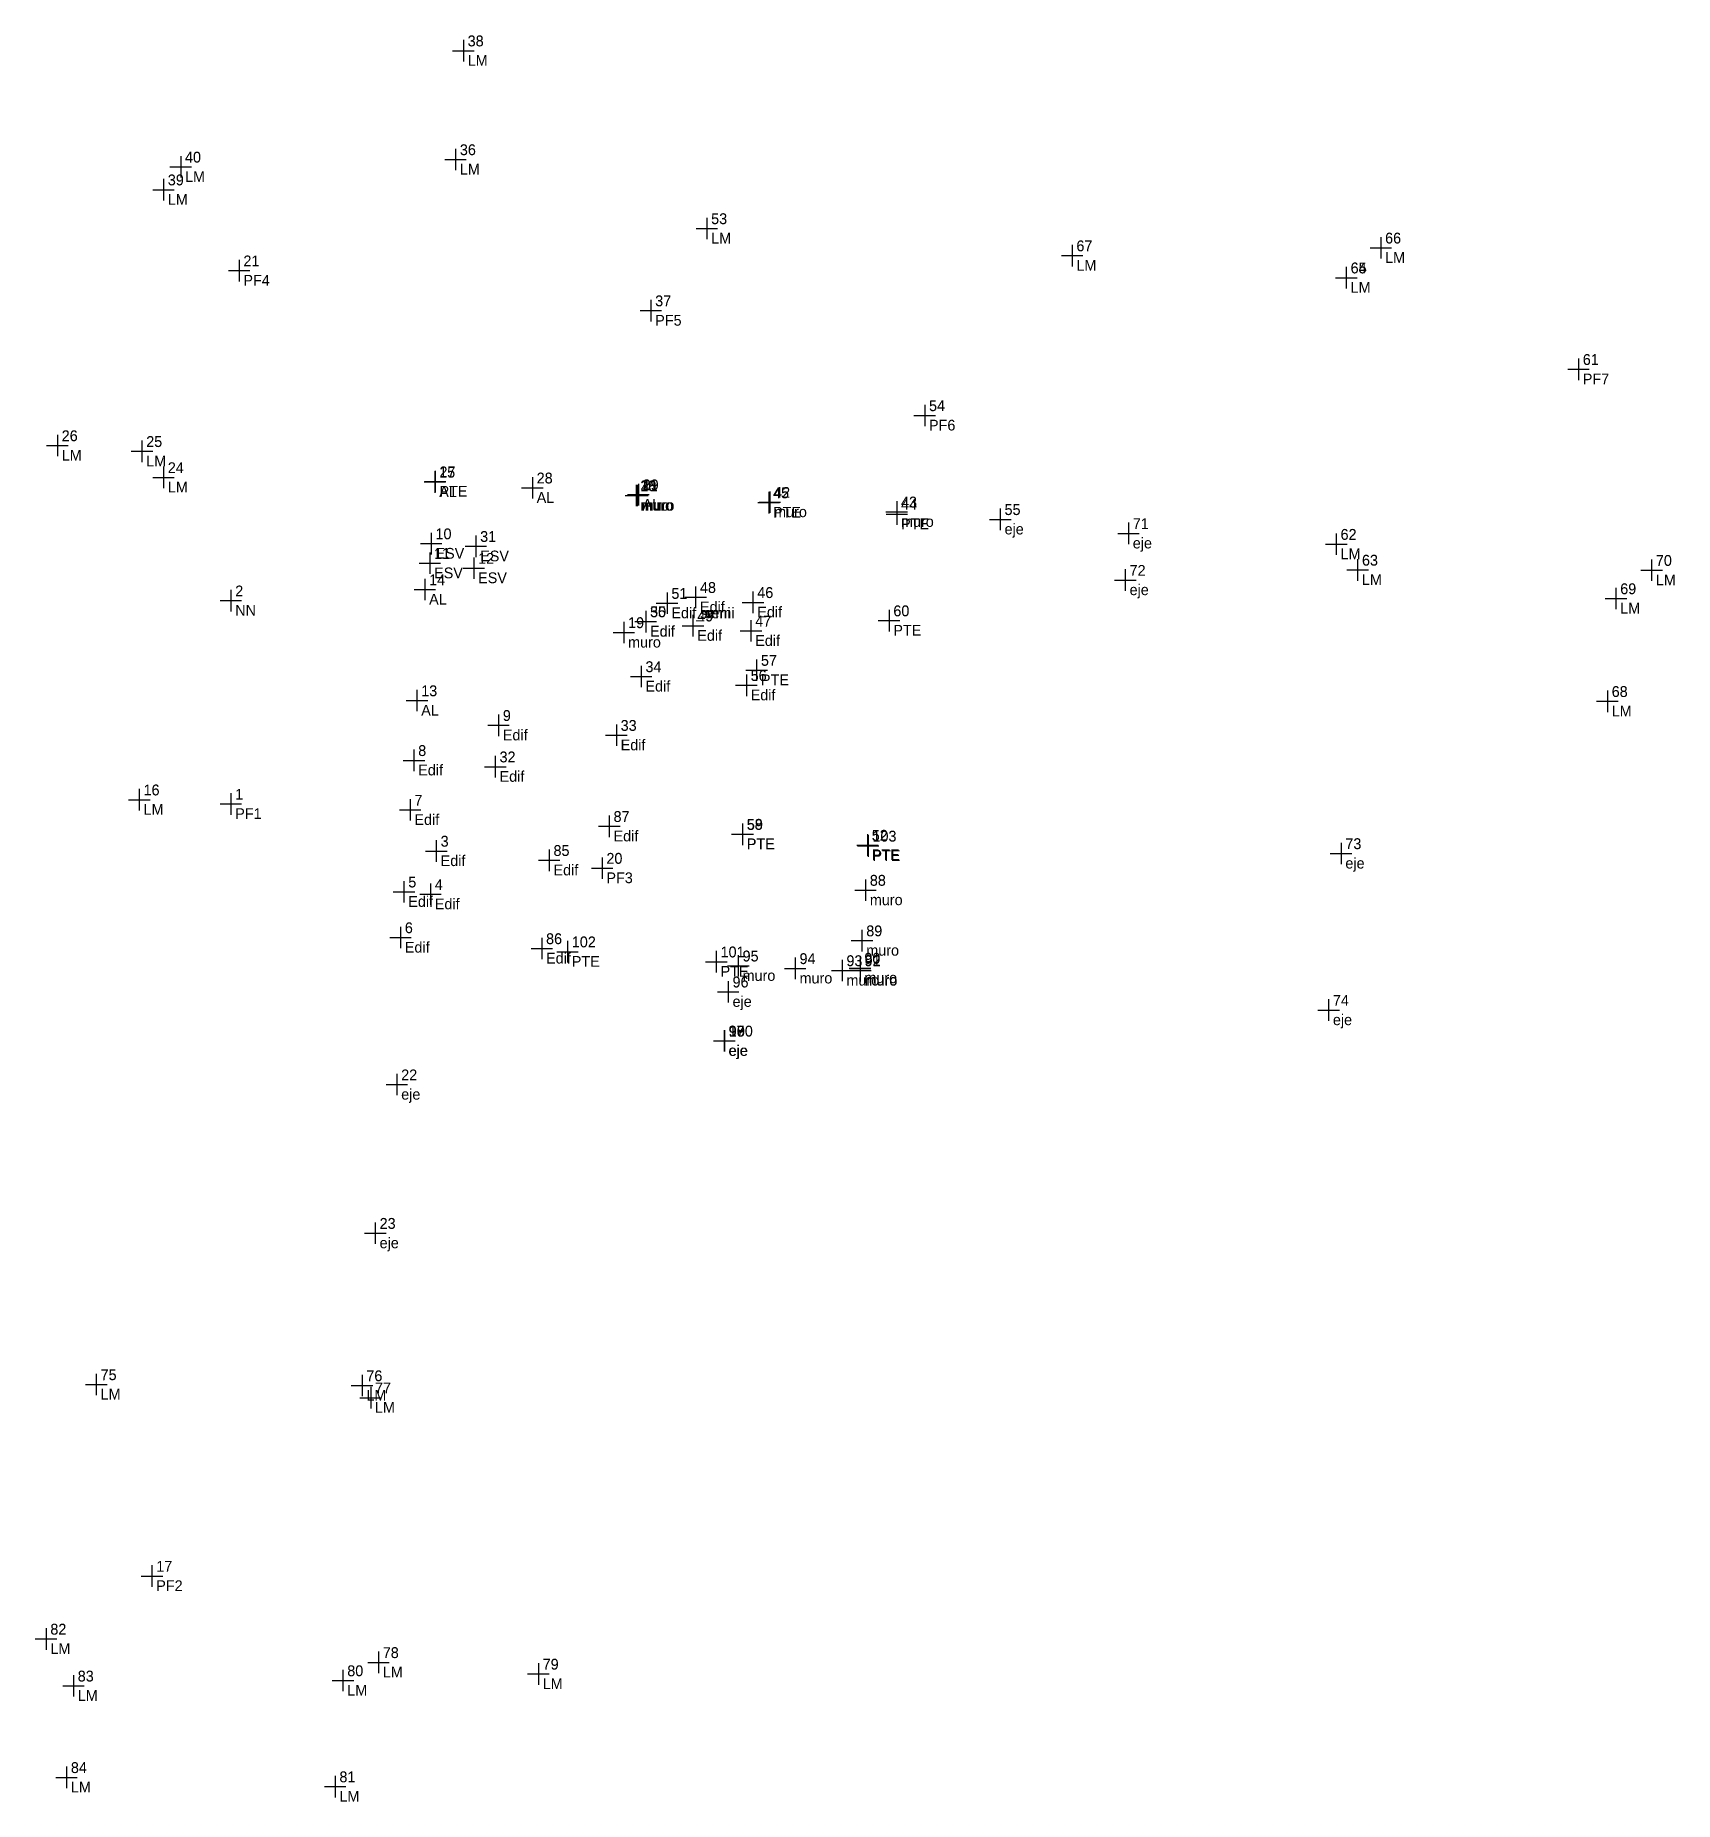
# Model space of a CAD drawing. Header units: metres. Extents: x 982 to 1134, y 917 to 1081.
import ezdxf

# ---------------------------------------------------------------- set-up
doc = ezdxf.new("R2010")
doc.units = ezdxf.units.M
doc.layers.get('0').update_dxf_attribs({"linetype": 'CONTINUOUS'})
for name, color, linetype in [('AL', 7, 'CONTINUOUS'), ('Edif', 7, 'CONTINUOUS'), ('eje', 7, 'CONTINUOUS'), ('ESV', 7, 'CONTINUOUS'), ('LM', 7, 'CONTINUOUS'), ('mtro', 7, 'CONTINUOUS'), ('muro', 7, 'CONTINUOUS'), ('NN', 7, 'CONTINUOUS'), ('PF1', 7, 'CONTINUOUS'), ('PF2', 7, 'CONTINUOUS'), ('PF3', 7, 'CONTINUOUS'), ('PF4', 7, 'CONTINUOUS'), ('PF5', 7, 'CONTINUOUS'), ('PF6', 7, 'CONTINUOUS'), ('PF7', 7, 'CONTINUOUS'), ('Point_Codes', 7, 'CONTINUOUS'), ('Point_Names', 7, 'CONTINUOUS'), ('PTE', 7, 'CONTINUOUS')]:
    doc.layers.add(name, color=color, linetype=linetype)
doc.styles.add('MONOTEXT', font='txt')

# ---------------------------------------------------------------- blocks, each defined once
blk = doc.blocks.new('CROSS', base_point=(100, 100))
at = {"color": 0}
for p, q in [((100, 200), (100, 0)), ((0, 100), (200, 100))]:
    blk.add_line(p, q, dxfattribs=at)
at = {"flags": 1}
for tag in ['NAME', 'FEATURE_CODE']:
    blk.add_attdef(tag, (0, 0), '', height=1, dxfattribs=at)

msp = doc.modelspace()

# ---------------------------------------------------------------- block references
at = {"layer": 'AL'}
ref = msp.add_blockref('CROSS', (1018.963883, 1039.922957), dxfattribs=dict(at, xscale=0.01, yscale=0.01, zscale=0.01))
ref.add_attrib('NAME', '15', (1019.363883, 1040.322957), dxfattribs={"layer": '0', "height": 1})
ref.add_attrib('FEATURE_CODE', 'AL', (1019.363883, 1038.522957), dxfattribs={"layer": '0', "height": 1})
ref = msp.add_blockref('CROSS', (1028.029147, 1039.381804), dxfattribs=dict(at, xscale=0.01, yscale=0.01, zscale=0.01))
ref.add_attrib('NAME', '28', (1028.429147, 1039.781804), dxfattribs={"layer": '0', "height": 1})
ref.add_attrib('FEATURE_CODE', 'AL', (1028.429147, 1037.981804), dxfattribs={"layer": '0', "height": 1})
ref = msp.add_blockref('CROSS', (1037.879955, 1038.744317), dxfattribs=dict(at, xscale=0.01, yscale=0.01, zscale=0.01))
ref.add_attrib('NAME', '29', (1038.279955, 1039.144317), dxfattribs={"layer": '0', "height": 1})
ref.add_attrib('FEATURE_CODE', 'AL', (1038.279955, 1037.344317), dxfattribs={"layer": '0', "height": 1})
ref = msp.add_blockref('CROSS', (1018.028315, 1029.926139), dxfattribs=dict(at, xscale=0.01, yscale=0.01, zscale=0.01))
ref.add_attrib('NAME', '14', (1018.428315, 1030.326139), dxfattribs={"layer": '0', "height": 1})
ref.add_attrib('FEATURE_CODE', 'AL', (1018.428315, 1028.526139), dxfattribs={"layer": '0', "height": 1})
ref = msp.add_blockref('CROSS', (1017.293828, 1019.606554), dxfattribs=dict(at, xscale=0.01, yscale=0.01, zscale=0.01))
ref.add_attrib('NAME', '13', (1017.693828, 1020.006554), dxfattribs={"layer": '0', "height": 1})
ref.add_attrib('FEATURE_CODE', 'AL', (1017.693828, 1018.206554), dxfattribs={"layer": '0', "height": 1})
at = {"layer": 'Edif'}
ref = msp.add_blockref('CROSS', (1040.551584, 1028.658083), dxfattribs=dict(at, xscale=0.01, yscale=0.01, zscale=0.01))
ref.add_attrib('NAME', '51', (1040.951584, 1029.058083), dxfattribs={"layer": '0', "height": 1})
ref.add_attrib('FEATURE_CODE', 'Edif semi', (1040.951584, 1027.258083), dxfattribs={"layer": '0', "height": 1})
ref = msp.add_blockref('CROSS', (1043.20852, 1029.206799), dxfattribs=dict(at, xscale=0.01, yscale=0.01, zscale=0.01))
ref.add_attrib('NAME', '48', (1043.60852, 1029.606799), dxfattribs={"layer": '0', "height": 1})
ref.add_attrib('FEATURE_CODE', 'Edif', (1043.60852, 1027.806799), dxfattribs={"layer": '0', "height": 1})
ref = msp.add_blockref('CROSS', (1048.53697, 1028.736254), dxfattribs=dict(at, xscale=0.01, yscale=0.01, zscale=0.01))
ref.add_attrib('NAME', '46', (1048.93697, 1029.136254), dxfattribs={"layer": '0', "height": 1})
ref.add_attrib('FEATURE_CODE', 'Edif', (1048.93697, 1027.336254), dxfattribs={"layer": '0', "height": 1})
ref = msp.add_blockref('CROSS', (1038.562456, 1026.956167), dxfattribs=dict(at, xscale=0.01, yscale=0.01, zscale=0.01))
ref.add_attrib('NAME', '35', (1038.962456, 1027.356167), dxfattribs={"layer": '0', "height": 1})
ref.add_attrib('FEATURE_CODE', 'Edif', (1038.962456, 1025.556167), dxfattribs={"layer": '0', "height": 1})
ref = msp.add_blockref('CROSS', (1038.57622, 1026.944682), dxfattribs=dict(at, xscale=0.01, yscale=0.01, zscale=0.01))
ref.add_attrib('NAME', '50', (1038.97622, 1027.344682), dxfattribs={"layer": '0', "height": 1})
ref.add_attrib('FEATURE_CODE', 'Edif', (1038.97622, 1025.544682), dxfattribs={"layer": '0', "height": 1})
ref = msp.add_blockref('CROSS', (1042.96051, 1026.562381), dxfattribs=dict(at, xscale=0.01, yscale=0.01, zscale=0.01))
ref.add_attrib('NAME', '49', (1043.36051, 1026.962381), dxfattribs={"layer": '0', "height": 1})
ref.add_attrib('FEATURE_CODE', 'Edif', (1043.36051, 1025.162381), dxfattribs={"layer": '0', "height": 1})
ref = msp.add_blockref('CROSS', (1048.347592, 1026.087008), dxfattribs=dict(at, xscale=0.01, yscale=0.01, zscale=0.01))
ref.add_attrib('NAME', '47', (1048.747592, 1026.487008), dxfattribs={"layer": '0', "height": 1})
ref.add_attrib('FEATURE_CODE', 'Edif', (1048.747592, 1024.687008), dxfattribs={"layer": '0', "height": 1})
ref = msp.add_blockref('CROSS', (1038.142268, 1021.845609), dxfattribs=dict(at, xscale=0.01, yscale=0.01, zscale=0.01))
ref.add_attrib('NAME', '34', (1038.542268, 1022.245609), dxfattribs={"layer": '0', "height": 1})
ref.add_attrib('FEATURE_CODE', 'Edif', (1038.542268, 1020.445609), dxfattribs={"layer": '0', "height": 1})
ref = msp.add_blockref('CROSS', (1047.922357, 1021.027578), dxfattribs=dict(at, xscale=0.01, yscale=0.01, zscale=0.01))
ref.add_attrib('NAME', '56', (1048.322357, 1021.427578), dxfattribs={"layer": '0', "height": 1})
ref.add_attrib('FEATURE_CODE', 'Edif', (1048.322357, 1019.627578), dxfattribs={"layer": '0', "height": 1})
ref = msp.add_blockref('CROSS', (1024.882393, 1017.30797), dxfattribs=dict(at, xscale=0.01, yscale=0.01, zscale=0.01))
ref.add_attrib('NAME', '9', (1025.282393, 1017.70797), dxfattribs={"layer": '0', "height": 1})
ref.add_attrib('FEATURE_CODE', 'Edif', (1025.282393, 1015.90797), dxfattribs={"layer": '0', "height": 1})
ref = msp.add_blockref('CROSS', (1035.835108, 1016.388188), dxfattribs=dict(at, xscale=0.01, yscale=0.01, zscale=0.01))
ref.add_attrib('NAME', '33', (1036.235108, 1016.788188), dxfattribs={"layer": '0', "height": 1})
ref.add_attrib('FEATURE_CODE', 'Edif', (1036.235108, 1014.988188), dxfattribs={"layer": '0', "height": 1})
ref = msp.add_blockref('CROSS', (1017.014052, 1014.051904), dxfattribs=dict(at, xscale=0.01, yscale=0.01, zscale=0.01))
ref.add_attrib('NAME', '8', (1017.414052, 1014.451904), dxfattribs={"layer": '0', "height": 1})
ref.add_attrib('FEATURE_CODE', 'Edif', (1017.414052, 1012.651904), dxfattribs={"layer": '0', "height": 1})
ref = msp.add_blockref('CROSS', (1024.576566, 1013.460036), dxfattribs=dict(at, xscale=0.01, yscale=0.01, zscale=0.01))
ref.add_attrib('NAME', '32', (1024.976566, 1013.860036), dxfattribs={"layer": '0', "height": 1})
ref.add_attrib('FEATURE_CODE', 'Edif', (1024.976566, 1012.060036), dxfattribs={"layer": '0', "height": 1})
ref = msp.add_blockref('CROSS', (1016.663794, 1009.445412), dxfattribs=dict(at, xscale=0.01, yscale=0.01, zscale=0.01))
ref.add_attrib('NAME', '7', (1017.063794, 1009.845412), dxfattribs={"layer": '0', "height": 1})
ref.add_attrib('FEATURE_CODE', 'Edif', (1017.063794, 1008.045412), dxfattribs={"layer": '0', "height": 1})
ref = msp.add_blockref('CROSS', (1035.174805, 1007.919827), dxfattribs=dict(at, xscale=0.01, yscale=0.01, zscale=0.01))
ref.add_attrib('NAME', '87', (1035.574805, 1008.319827), dxfattribs={"layer": '0', "height": 1})
ref.add_attrib('FEATURE_CODE', 'Edif', (1035.574805, 1006.519827), dxfattribs={"layer": '0', "height": 1})
ref = msp.add_blockref('CROSS', (1019.098516, 1005.624377), dxfattribs=dict(at, xscale=0.01, yscale=0.01, zscale=0.01))
ref.add_attrib('NAME', '3', (1019.498516, 1006.024377), dxfattribs={"layer": '0', "height": 1})
ref.add_attrib('FEATURE_CODE', 'Edif', (1019.498516, 1004.224377), dxfattribs={"layer": '0', "height": 1})
ref = msp.add_blockref('CROSS', (1029.592553, 1004.759799), dxfattribs=dict(at, xscale=0.01, yscale=0.01, zscale=0.01))
ref.add_attrib('NAME', '85', (1029.992553, 1005.159799), dxfattribs={"layer": '0', "height": 1})
ref.add_attrib('FEATURE_CODE', 'Edif', (1029.992553, 1003.359799), dxfattribs={"layer": '0', "height": 1})
ref = msp.add_blockref('CROSS', (1016.091049, 1001.83505), dxfattribs=dict(at, xscale=0.01, yscale=0.01, zscale=0.01))
ref.add_attrib('NAME', '5', (1016.491049, 1002.23505), dxfattribs={"layer": '0', "height": 1})
ref.add_attrib('FEATURE_CODE', 'Edif', (1016.491049, 1000.43505), dxfattribs={"layer": '0', "height": 1})
ref = msp.add_blockref('CROSS', (1018.557481, 1001.607075), dxfattribs=dict(at, xscale=0.01, yscale=0.01, zscale=0.01))
ref.add_attrib('NAME', '4', (1018.957481, 1002.007075), dxfattribs={"layer": '0', "height": 1})
ref.add_attrib('FEATURE_CODE', 'Edif', (1018.957481, 1000.207075), dxfattribs={"layer": '0', "height": 1})
ref = msp.add_blockref('CROSS', (1015.770958, 997.582367), dxfattribs=dict(at, xscale=0.01, yscale=0.01, zscale=0.01))
ref.add_attrib('NAME', '6', (1016.170958, 997.982367), dxfattribs={"layer": '0', "height": 1})
ref.add_attrib('FEATURE_CODE', 'Edif', (1016.170958, 996.182367), dxfattribs={"layer": '0', "height": 1})
ref = msp.add_blockref('CROSS', (1028.901839, 996.565465), dxfattribs=dict(at, xscale=0.01, yscale=0.01, zscale=0.01))
ref.add_attrib('NAME', '86', (1029.301839, 996.965465), dxfattribs={"layer": '0', "height": 1})
ref.add_attrib('FEATURE_CODE', 'Edif', (1029.301839, 995.165465), dxfattribs={"layer": '0', "height": 1})
at = {"layer": 'eje'}
ref = msp.add_blockref('CROSS', (1071.527105, 1036.448457), dxfattribs=dict(at, xscale=0.01, yscale=0.01, zscale=0.01))
ref.add_attrib('NAME', '55', (1071.927105, 1036.848457), dxfattribs={"layer": '0', "height": 1})
ref.add_attrib('FEATURE_CODE', 'eje', (1071.927105, 1035.048457), dxfattribs={"layer": '0', "height": 1})
ref = msp.add_blockref('CROSS', (1083.447787, 1035.147555), dxfattribs=dict(at, xscale=0.01, yscale=0.01, zscale=0.01))
ref.add_attrib('NAME', '71', (1083.847787, 1035.547555), dxfattribs={"layer": '0', "height": 1})
ref.add_attrib('FEATURE_CODE', 'eje', (1083.847787, 1033.747555), dxfattribs={"layer": '0', "height": 1})
ref = msp.add_blockref('CROSS', (1083.15045, 1030.806342), dxfattribs=dict(at, xscale=0.01, yscale=0.01, zscale=0.01))
ref.add_attrib('NAME', '72', (1083.55045, 1031.206342), dxfattribs={"layer": '0', "height": 1})
ref.add_attrib('FEATURE_CODE', 'eje', (1083.55045, 1029.406342), dxfattribs={"layer": '0', "height": 1})
ref = msp.add_blockref('CROSS', (1103.212571, 1005.396387), dxfattribs=dict(at, xscale=0.01, yscale=0.01, zscale=0.01))
ref.add_attrib('NAME', '73', (1103.612571, 1005.796387), dxfattribs={"layer": '0', "height": 1})
ref.add_attrib('FEATURE_CODE', 'eje', (1103.612571, 1003.996387), dxfattribs={"layer": '0', "height": 1})
ref = msp.add_blockref('CROSS', (1046.237184, 992.540087), dxfattribs=dict(at, xscale=0.01, yscale=0.01, zscale=0.01))
ref.add_attrib('NAME', '96', (1046.637184, 992.940087), dxfattribs={"layer": '0', "height": 1})
ref.add_attrib('FEATURE_CODE', 'eje', (1046.637184, 991.140087), dxfattribs={"layer": '0', "height": 1})
ref = msp.add_blockref('CROSS', (1102.052775, 990.839138), dxfattribs=dict(at, xscale=0.01, yscale=0.01, zscale=0.01))
ref.add_attrib('NAME', '74', (1102.452775, 991.239138), dxfattribs={"layer": '0', "height": 1})
ref.add_attrib('FEATURE_CODE', 'eje', (1102.452775, 989.439138), dxfattribs={"layer": '0', "height": 1})
ref = msp.add_blockref('CROSS', (1045.859163, 987.982154), dxfattribs=dict(at, xscale=0.01, yscale=0.01, zscale=0.01))
ref.add_attrib('NAME', '97', (1046.259163, 988.382154), dxfattribs={"layer": '0', "height": 1})
ref.add_attrib('FEATURE_CODE', 'eje', (1046.259163, 986.582154), dxfattribs={"layer": '0', "height": 1})
ref = msp.add_blockref('CROSS', (1045.893063, 987.980433), dxfattribs=dict(at, xscale=0.01, yscale=0.01, zscale=0.01))
ref.add_attrib('NAME', '99', (1046.293063, 988.380433), dxfattribs={"layer": '0', "height": 1})
ref.add_attrib('FEATURE_CODE', 'eje', (1046.293063, 986.580433), dxfattribs={"layer": '0', "height": 1})
ref = msp.add_blockref('CROSS', (1045.893173, 987.980267), dxfattribs=dict(at, xscale=0.01, yscale=0.01, zscale=0.01))
ref.add_attrib('NAME', '98', (1046.293173, 988.380267), dxfattribs={"layer": '0', "height": 1})
ref.add_attrib('FEATURE_CODE', 'eje', (1046.293173, 986.580267), dxfattribs={"layer": '0', "height": 1})
ref = msp.add_blockref('CROSS', (1045.893361, 987.980033), dxfattribs=dict(at, xscale=0.01, yscale=0.01, zscale=0.01))
ref.add_attrib('NAME', '100', (1046.293361, 988.380033), dxfattribs={"layer": '0', "height": 1})
ref.add_attrib('FEATURE_CODE', 'eje', (1046.293361, 986.580033), dxfattribs={"layer": '0', "height": 1})
ref = msp.add_blockref('CROSS', (1015.431799, 983.916484), dxfattribs=dict(at, xscale=0.01, yscale=0.01, zscale=0.01))
ref.add_attrib('NAME', '22', (1015.831799, 984.316484), dxfattribs={"layer": '0', "height": 1})
ref.add_attrib('FEATURE_CODE', 'eje', (1015.831799, 982.516484), dxfattribs={"layer": '0', "height": 1})
ref = msp.add_blockref('CROSS', (1013.425012, 970.103907), dxfattribs=dict(at, xscale=0.01, yscale=0.01, zscale=0.01))
ref.add_attrib('NAME', '23', (1013.825012, 970.503907), dxfattribs={"layer": '0', "height": 1})
ref.add_attrib('FEATURE_CODE', 'eje', (1013.825012, 968.703907), dxfattribs={"layer": '0', "height": 1})
at = {"layer": 'ESV'}
ref = msp.add_blockref('CROSS', (1018.622002, 1034.194673), dxfattribs=dict(at, xscale=0.01, yscale=0.01, zscale=0.01))
ref.add_attrib('NAME', '10', (1019.022002, 1034.594673), dxfattribs={"layer": '0', "height": 1})
ref.add_attrib('FEATURE_CODE', 'ESV', (1019.022002, 1032.794673), dxfattribs={"layer": '0', "height": 1})
ref = msp.add_blockref('CROSS', (1022.774283, 1033.945925), dxfattribs=dict(at, xscale=0.01, yscale=0.01, zscale=0.01))
ref.add_attrib('NAME', '31', (1023.174283, 1034.345925), dxfattribs={"layer": '0', "height": 1})
ref.add_attrib('FEATURE_CODE', 'ESV', (1023.174283, 1032.545925), dxfattribs={"layer": '0', "height": 1})
ref = msp.add_blockref('CROSS', (1018.491748, 1032.373388), dxfattribs=dict(at, xscale=0.01, yscale=0.01, zscale=0.01))
ref.add_attrib('NAME', '11', (1018.891748, 1032.773388), dxfattribs={"layer": '0', "height": 1})
ref.add_attrib('FEATURE_CODE', 'ESV', (1018.891748, 1030.973388), dxfattribs={"layer": '0', "height": 1})
ref = msp.add_blockref('CROSS', (1022.583797, 1031.917242), dxfattribs=dict(at, xscale=0.01, yscale=0.01, zscale=0.01))
ref.add_attrib('NAME', '12', (1022.983797, 1032.317242), dxfattribs={"layer": '0', "height": 1})
ref.add_attrib('FEATURE_CODE', 'ESV', (1022.983797, 1030.517242), dxfattribs={"layer": '0', "height": 1})
at = {"layer": 'LM'}
ref = msp.add_blockref('CROSS', (1021.61218, 1080.006867), dxfattribs=dict(at, xscale=0.01, yscale=0.01, zscale=0.01))
ref.add_attrib('NAME', '38', (1022.01218, 1080.406867), dxfattribs={"layer": '0', "height": 1})
ref.add_attrib('FEATURE_CODE', 'LM', (1022.01218, 1078.606867), dxfattribs={"layer": '0', "height": 1})
ref = msp.add_blockref('CROSS', (995.33271, 1069.206588), dxfattribs=dict(at, xscale=0.01, yscale=0.01, zscale=0.01))
ref.add_attrib('NAME', '40', (995.73271, 1069.606588), dxfattribs={"layer": '0', "height": 1})
ref.add_attrib('FEATURE_CODE', 'LM', (995.73271, 1067.806588), dxfattribs={"layer": '0', "height": 1})
ref = msp.add_blockref('CROSS', (1020.887646, 1069.895357), dxfattribs=dict(at, xscale=0.01, yscale=0.01, zscale=0.01))
ref.add_attrib('NAME', '36', (1021.287646, 1070.295357), dxfattribs={"layer": '0', "height": 1})
ref.add_attrib('FEATURE_CODE', 'LM', (1021.287646, 1068.495357), dxfattribs={"layer": '0', "height": 1})
ref = msp.add_blockref('CROSS', (993.735136, 1067.089429), dxfattribs=dict(at, xscale=0.01, yscale=0.01, zscale=0.01))
ref.add_attrib('NAME', '39', (994.135136, 1067.489429), dxfattribs={"layer": '0', "height": 1})
ref.add_attrib('FEATURE_CODE', 'LM', (994.135136, 1065.689429), dxfattribs={"layer": '0', "height": 1})
ref = msp.add_blockref('CROSS', (1044.249505, 1063.483371), dxfattribs=dict(at, xscale=0.01, yscale=0.01, zscale=0.01))
ref.add_attrib('NAME', '53', (1044.649505, 1063.883371), dxfattribs={"layer": '0', "height": 1})
ref.add_attrib('FEATURE_CODE', 'LM', (1044.649505, 1062.083371), dxfattribs={"layer": '0', "height": 1})
ref = msp.add_blockref('CROSS', (1078.207902, 1060.960048), dxfattribs=dict(at, xscale=0.01, yscale=0.01, zscale=0.01))
ref.add_attrib('NAME', '67', (1078.607902, 1061.360048), dxfattribs={"layer": '0', "height": 1})
ref.add_attrib('FEATURE_CODE', 'LM', (1078.607902, 1059.560048), dxfattribs={"layer": '0', "height": 1})
ref = msp.add_blockref('CROSS', (1106.907688, 1061.683303), dxfattribs=dict(at, xscale=0.01, yscale=0.01, zscale=0.01))
ref.add_attrib('NAME', '66', (1107.307688, 1062.083303), dxfattribs={"layer": '0', "height": 1})
ref.add_attrib('FEATURE_CODE', 'LM', (1107.307688, 1060.283303), dxfattribs={"layer": '0', "height": 1})
ref = msp.add_blockref('CROSS', (1103.699801, 1058.907263), dxfattribs=dict(at, xscale=0.01, yscale=0.01, zscale=0.01))
ref.add_attrib('NAME', '65', (1104.099801, 1059.307263), dxfattribs={"layer": '0', "height": 1})
ref.add_attrib('FEATURE_CODE', 'LM', (1104.099801, 1057.507263), dxfattribs={"layer": '0', "height": 1})
ref = msp.add_blockref('CROSS', (1103.699897, 1058.907233), dxfattribs=dict(at, xscale=0.01, yscale=0.01, zscale=0.01))
ref.add_attrib('NAME', '64', (1104.099897, 1059.307233), dxfattribs={"layer": '0', "height": 1})
ref.add_attrib('FEATURE_CODE', 'LM', (1104.099897, 1057.507233), dxfattribs={"layer": '0', "height": 1})
ref = msp.add_blockref('CROSS', (983.869696, 1043.309637), dxfattribs=dict(at, xscale=0.01, yscale=0.01, zscale=0.01))
ref.add_attrib('NAME', '26', (984.269696, 1043.709637), dxfattribs={"layer": '0', "height": 1})
ref.add_attrib('FEATURE_CODE', 'LM', (984.269696, 1041.909637), dxfattribs={"layer": '0', "height": 1})
ref = msp.add_blockref('CROSS', (991.726726, 1042.771743), dxfattribs=dict(at, xscale=0.01, yscale=0.01, zscale=0.01))
ref.add_attrib('NAME', '25', (992.126726, 1043.171743), dxfattribs={"layer": '0', "height": 1})
ref.add_attrib('FEATURE_CODE', 'LM', (992.126726, 1041.371743), dxfattribs={"layer": '0', "height": 1})
ref = msp.add_blockref('CROSS', (993.735683, 1040.352296), dxfattribs=dict(at, xscale=0.01, yscale=0.01, zscale=0.01))
ref.add_attrib('NAME', '24', (994.135683, 1040.752296), dxfattribs={"layer": '0', "height": 1})
ref.add_attrib('FEATURE_CODE', 'LM', (994.135683, 1038.952296), dxfattribs={"layer": '0', "height": 1})
ref = msp.add_blockref('CROSS', (1102.765445, 1034.141598), dxfattribs=dict(at, xscale=0.01, yscale=0.01, zscale=0.01))
ref.add_attrib('NAME', '62', (1103.165445, 1034.541598), dxfattribs={"layer": '0', "height": 1})
ref.add_attrib('FEATURE_CODE', 'LM', (1103.165445, 1032.741598), dxfattribs={"layer": '0', "height": 1})
ref = msp.add_blockref('CROSS', (1104.756046, 1031.746735), dxfattribs=dict(at, xscale=0.01, yscale=0.01, zscale=0.01))
ref.add_attrib('NAME', '63', (1105.156046, 1032.146735), dxfattribs={"layer": '0', "height": 1})
ref.add_attrib('FEATURE_CODE', 'LM', (1105.156046, 1030.346735), dxfattribs={"layer": '0', "height": 1})
ref = msp.add_blockref('CROSS', (1132.081663, 1031.722313), dxfattribs=dict(at, xscale=0.01, yscale=0.01, zscale=0.01))
ref.add_attrib('NAME', '70', (1132.481663, 1032.122313), dxfattribs={"layer": '0', "height": 1})
ref.add_attrib('FEATURE_CODE', 'LM', (1132.481663, 1030.322313), dxfattribs={"layer": '0', "height": 1})
ref = msp.add_blockref('CROSS', (1128.767388, 1029.090935), dxfattribs=dict(at, xscale=0.01, yscale=0.01, zscale=0.01))
ref.add_attrib('NAME', '69', (1129.167388, 1029.490935), dxfattribs={"layer": '0', "height": 1})
ref.add_attrib('FEATURE_CODE', 'LM', (1129.167388, 1027.690935), dxfattribs={"layer": '0', "height": 1})
ref = msp.add_blockref('CROSS', (1127.97224, 1019.538541), dxfattribs=dict(at, xscale=0.01, yscale=0.01, zscale=0.01))
ref.add_attrib('NAME', '68', (1128.37224, 1019.938541), dxfattribs={"layer": '0', "height": 1})
ref.add_attrib('FEATURE_CODE', 'LM', (1128.37224, 1018.138541), dxfattribs={"layer": '0', "height": 1})
ref = msp.add_blockref('CROSS', (991.479299, 1010.391652), dxfattribs=dict(at, xscale=0.01, yscale=0.01, zscale=0.01))
ref.add_attrib('NAME', '16', (991.879299, 1010.791652), dxfattribs={"layer": '0', "height": 1})
ref.add_attrib('FEATURE_CODE', 'LM', (991.879299, 1008.991652), dxfattribs={"layer": '0', "height": 1})
ref = msp.add_blockref('CROSS', (987.48498, 956.042016), dxfattribs=dict(at, xscale=0.01, yscale=0.01, zscale=0.01))
ref.add_attrib('NAME', '75', (987.88498, 956.442016), dxfattribs={"layer": '0', "height": 1})
ref.add_attrib('FEATURE_CODE', 'LM', (987.88498, 954.642016), dxfattribs={"layer": '0', "height": 1})
ref = msp.add_blockref('CROSS', (1012.191444, 955.943855), dxfattribs=dict(at, xscale=0.01, yscale=0.01, zscale=0.01))
ref.add_attrib('NAME', '76', (1012.591444, 956.343855), dxfattribs={"layer": '0', "height": 1})
ref.add_attrib('FEATURE_CODE', 'LM', (1012.591444, 954.543855), dxfattribs={"layer": '0', "height": 1})
ref = msp.add_blockref('CROSS', (1012.993633, 954.816329), dxfattribs=dict(at, xscale=0.01, yscale=0.01, zscale=0.01))
ref.add_attrib('NAME', '77', (1013.393633, 955.216329), dxfattribs={"layer": '0', "height": 1})
ref.add_attrib('FEATURE_CODE', 'LM', (1013.393633, 953.416329), dxfattribs={"layer": '0', "height": 1})
ref = msp.add_blockref('CROSS', (982.815582, 932.392851), dxfattribs=dict(at, xscale=0.01, yscale=0.01, zscale=0.01))
ref.add_attrib('NAME', '82', (983.215582, 932.792851), dxfattribs={"layer": '0', "height": 1})
ref.add_attrib('FEATURE_CODE', 'LM', (983.215582, 930.992851), dxfattribs={"layer": '0', "height": 1})
ref = msp.add_blockref('CROSS', (1013.721133, 930.213145), dxfattribs=dict(at, xscale=0.01, yscale=0.01, zscale=0.01))
ref.add_attrib('NAME', '78', (1014.121133, 930.613145), dxfattribs={"layer": '0', "height": 1})
ref.add_attrib('FEATURE_CODE', 'LM', (1014.121133, 928.813145), dxfattribs={"layer": '0', "height": 1})
ref = msp.add_blockref('CROSS', (985.361993, 928.032404), dxfattribs=dict(at, xscale=0.01, yscale=0.01, zscale=0.01))
ref.add_attrib('NAME', '83', (985.761993, 928.432404), dxfattribs={"layer": '0', "height": 1})
ref.add_attrib('FEATURE_CODE', 'LM', (985.761993, 926.632404), dxfattribs={"layer": '0', "height": 1})
ref = msp.add_blockref('CROSS', (1010.417537, 928.525036), dxfattribs=dict(at, xscale=0.01, yscale=0.01, zscale=0.01))
ref.add_attrib('NAME', '80', (1010.817537, 928.925036), dxfattribs={"layer": '0', "height": 1})
ref.add_attrib('FEATURE_CODE', 'LM', (1010.817537, 927.125036), dxfattribs={"layer": '0', "height": 1})
ref = msp.add_blockref('CROSS', (1028.584993, 929.136714), dxfattribs=dict(at, xscale=0.01, yscale=0.01, zscale=0.01))
ref.add_attrib('NAME', '79', (1028.984993, 929.536714), dxfattribs={"layer": '0', "height": 1})
ref.add_attrib('FEATURE_CODE', 'LM', (1028.984993, 927.736714), dxfattribs={"layer": '0', "height": 1})
ref = msp.add_blockref('CROSS', (984.72162, 919.526164), dxfattribs=dict(at, xscale=0.01, yscale=0.01, zscale=0.01))
ref.add_attrib('NAME', '84', (985.12162, 919.926164), dxfattribs={"layer": '0', "height": 1})
ref.add_attrib('FEATURE_CODE', 'LM', (985.12162, 918.126164), dxfattribs={"layer": '0', "height": 1})
ref = msp.add_blockref('CROSS', (1009.691018, 918.667345), dxfattribs=dict(at, xscale=0.01, yscale=0.01, zscale=0.01))
ref.add_attrib('NAME', '81', (1010.091018, 919.067345), dxfattribs={"layer": '0', "height": 1})
ref.add_attrib('FEATURE_CODE', 'LM', (1010.091018, 917.267345), dxfattribs={"layer": '0', "height": 1})
at = {"layer": 'mtro'}
ref = msp.add_blockref('CROSS', (1037.666, 1038.663742), dxfattribs=dict(at, xscale=0.01, yscale=0.01, zscale=0.01))
ref.add_attrib('NAME', '30', (1038.066, 1039.063742), dxfattribs={"layer": '0', "height": 1})
ref.add_attrib('FEATURE_CODE', 'mtro', (1038.066, 1037.263742), dxfattribs={"layer": '0', "height": 1})
at = {"layer": 'muro'}
ref = msp.add_blockref('CROSS', (1037.664847, 1038.659593), dxfattribs=dict(at, xscale=0.01, yscale=0.01, zscale=0.01))
ref.add_attrib('NAME', '18', (1038.064847, 1039.059593), dxfattribs={"layer": '0', "height": 1})
ref.add_attrib('FEATURE_CODE', 'muro', (1038.064847, 1037.259593), dxfattribs={"layer": '0', "height": 1})
ref = msp.add_blockref('CROSS', (1037.784146, 1038.660191), dxfattribs=dict(at, xscale=0.01, yscale=0.01, zscale=0.01))
ref.add_attrib('NAME', '41', (1038.184146, 1039.060191), dxfattribs={"layer": '0', "height": 1})
ref.add_attrib('FEATURE_CODE', 'muro', (1038.184146, 1037.260191), dxfattribs={"layer": '0', "height": 1})
ref = msp.add_blockref('CROSS', (1050.102927, 1038.051347), dxfattribs=dict(at, xscale=0.01, yscale=0.01, zscale=0.01))
ref.add_attrib('NAME', '42', (1050.502927, 1038.451347), dxfattribs={"layer": '0', "height": 1})
ref.add_attrib('FEATURE_CODE', 'muro', (1050.502927, 1036.651347), dxfattribs={"layer": '0', "height": 1})
ref = msp.add_blockref('CROSS', (1061.90014, 1037.147917), dxfattribs=dict(at, xscale=0.01, yscale=0.01, zscale=0.01))
ref.add_attrib('NAME', '43', (1062.30014, 1037.547917), dxfattribs={"layer": '0', "height": 1})
ref.add_attrib('FEATURE_CODE', 'muro', (1062.30014, 1035.747917), dxfattribs={"layer": '0', "height": 1})
ref = msp.add_blockref('CROSS', (1036.526688, 1025.937584), dxfattribs=dict(at, xscale=0.01, yscale=0.01, zscale=0.01))
ref.add_attrib('NAME', '19', (1036.926688, 1026.337584), dxfattribs={"layer": '0', "height": 1})
ref.add_attrib('FEATURE_CODE', 'muro', (1036.926688, 1024.537584), dxfattribs={"layer": '0', "height": 1})
ref = msp.add_blockref('CROSS', (1059.002687, 1001.990469), dxfattribs=dict(at, xscale=0.01, yscale=0.01, zscale=0.01))
ref.add_attrib('NAME', '88', (1059.402687, 1002.390469), dxfattribs={"layer": '0', "height": 1})
ref.add_attrib('FEATURE_CODE', 'muro', (1059.402687, 1000.590469), dxfattribs={"layer": '0', "height": 1})
ref = msp.add_blockref('CROSS', (1058.670184, 997.294466), dxfattribs=dict(at, xscale=0.01, yscale=0.01, zscale=0.01))
ref.add_attrib('NAME', '89', (1059.070184, 997.694466), dxfattribs={"layer": '0', "height": 1})
ref.add_attrib('FEATURE_CODE', 'muro', (1059.070184, 995.894466), dxfattribs={"layer": '0', "height": 1})
ref = msp.add_blockref('CROSS', (1047.170816, 994.955821), dxfattribs=dict(at, xscale=0.01, yscale=0.01, zscale=0.01))
ref.add_attrib('NAME', '95', (1047.570816, 995.355821), dxfattribs={"layer": '0', "height": 1})
ref.add_attrib('FEATURE_CODE', 'muro', (1047.570816, 993.555821), dxfattribs={"layer": '0', "height": 1})
ref = msp.add_blockref('CROSS', (1052.465357, 994.712568), dxfattribs=dict(at, xscale=0.01, yscale=0.01, zscale=0.01))
ref.add_attrib('NAME', '94', (1052.865357, 995.112568), dxfattribs={"layer": '0', "height": 1})
ref.add_attrib('FEATURE_CODE', 'muro', (1052.865357, 993.312568), dxfattribs={"layer": '0', "height": 1})
ref = msp.add_blockref('CROSS', (1056.827263, 994.519848), dxfattribs=dict(at, xscale=0.01, yscale=0.01, zscale=0.01))
ref.add_attrib('NAME', '93', (1057.227263, 994.919848), dxfattribs={"layer": '0', "height": 1})
ref.add_attrib('FEATURE_CODE', 'muro', (1057.227263, 993.119848), dxfattribs={"layer": '0', "height": 1})
ref = msp.add_blockref('CROSS', (1058.489911, 994.74492), dxfattribs=dict(at, xscale=0.01, yscale=0.01, zscale=0.01))
ref.add_attrib('NAME', '90', (1058.889911, 995.14492), dxfattribs={"layer": '0', "height": 1})
ref.add_attrib('FEATURE_CODE', 'muro', (1058.889911, 993.34492), dxfattribs={"layer": '0', "height": 1})
ref = msp.add_blockref('CROSS', (1058.507461, 994.537099), dxfattribs=dict(at, xscale=0.01, yscale=0.01, zscale=0.01))
ref.add_attrib('NAME', '92', (1058.907461, 994.937099), dxfattribs={"layer": '0', "height": 1})
ref.add_attrib('FEATURE_CODE', 'muro', (1058.907461, 993.137099), dxfattribs={"layer": '0', "height": 1})
ref = msp.add_blockref('CROSS', (1058.514332, 994.509154), dxfattribs=dict(at, xscale=0.01, yscale=0.01, zscale=0.01))
ref.add_attrib('NAME', '91', (1058.914332, 994.909154), dxfattribs={"layer": '0', "height": 1})
ref.add_attrib('FEATURE_CODE', 'muro', (1058.914332, 993.109154), dxfattribs={"layer": '0', "height": 1})
at = {"layer": 'NN'}
ref = msp.add_blockref('CROSS', (1000, 1028.896125), dxfattribs=dict(at, xscale=0.01, yscale=0.01, zscale=0.01))
ref.add_attrib('NAME', '2', (1000.4, 1029.296125), dxfattribs={"layer": '0', "height": 1})
ref.add_attrib('FEATURE_CODE', 'NN', (1000.4, 1027.496125), dxfattribs={"layer": '0', "height": 1})
at = {"layer": 'PF1'}
ref = msp.add_blockref('CROSS', (1000, 1010), dxfattribs=dict(at, xscale=0.01, yscale=0.01, zscale=0.01))
ref.add_attrib('NAME', '1', (1000.4, 1010.4), dxfattribs={"layer": '0', "height": 1})
ref.add_attrib('FEATURE_CODE', 'PF1', (1000.4, 1008.6), dxfattribs={"layer": '0', "height": 1})
at = {"layer": 'PF2'}
ref = msp.add_blockref('CROSS', (992.658449, 938.241517), dxfattribs=dict(at, xscale=0.01, yscale=0.01, zscale=0.01))
ref.add_attrib('NAME', '17', (993.058449, 938.641517), dxfattribs={"layer": '0', "height": 1})
ref.add_attrib('FEATURE_CODE', 'PF2', (993.058449, 936.841517), dxfattribs={"layer": '0', "height": 1})
at = {"layer": 'PF3'}
ref = msp.add_blockref('CROSS', (1034.512239, 1004.033636), dxfattribs=dict(at, xscale=0.01, yscale=0.01, zscale=0.01))
ref.add_attrib('NAME', '20', (1034.912239, 1004.433636), dxfattribs={"layer": '0', "height": 1})
ref.add_attrib('FEATURE_CODE', 'PF3', (1034.912239, 1002.633636), dxfattribs={"layer": '0', "height": 1})
at = {"layer": 'PF4'}
ref = msp.add_blockref('CROSS', (1000.763203, 1059.569325), dxfattribs=dict(at, xscale=0.01, yscale=0.01, zscale=0.01))
ref.add_attrib('NAME', '21', (1001.163203, 1059.969325), dxfattribs={"layer": '0', "height": 1})
ref.add_attrib('FEATURE_CODE', 'PF4', (1001.163203, 1058.169325), dxfattribs={"layer": '0', "height": 1})
at = {"layer": 'PF5'}
ref = msp.add_blockref('CROSS', (1039.047639, 1055.84821), dxfattribs=dict(at, xscale=0.01, yscale=0.01, zscale=0.01))
ref.add_attrib('NAME', '37', (1039.447639, 1056.24821), dxfattribs={"layer": '0', "height": 1})
ref.add_attrib('FEATURE_CODE', 'PF5', (1039.447639, 1054.44821), dxfattribs={"layer": '0', "height": 1})
at = {"layer": 'PF6'}
ref = msp.add_blockref('CROSS', (1064.503176, 1046.105737), dxfattribs=dict(at, xscale=0.01, yscale=0.01, zscale=0.01))
ref.add_attrib('NAME', '54', (1064.903176, 1046.505737), dxfattribs={"layer": '0', "height": 1})
ref.add_attrib('FEATURE_CODE', 'PF6', (1064.903176, 1044.705737), dxfattribs={"layer": '0', "height": 1})
at = {"layer": 'PF7'}
ref = msp.add_blockref('CROSS', (1125.286706, 1050.395199), dxfattribs=dict(at, xscale=0.01, yscale=0.01, zscale=0.01))
ref.add_attrib('NAME', '61', (1125.686706, 1050.795199), dxfattribs={"layer": '0', "height": 1})
ref.add_attrib('FEATURE_CODE', 'PF7', (1125.686706, 1048.995199), dxfattribs={"layer": '0', "height": 1})
at = {"layer": 'PTE'}
ref = msp.add_blockref('CROSS', (1018.989095, 1039.964565), dxfattribs=dict(at, xscale=0.01, yscale=0.01, zscale=0.01))
ref.add_attrib('NAME', '27', (1019.389095, 1040.364565), dxfattribs={"layer": '0', "height": 1})
ref.add_attrib('FEATURE_CODE', 'PTE', (1019.389095, 1038.564565), dxfattribs={"layer": '0', "height": 1})
ref = msp.add_blockref('CROSS', (1050.001543, 1038.004166), dxfattribs=dict(at, xscale=0.01, yscale=0.01, zscale=0.01))
ref.add_attrib('NAME', '45', (1050.401543, 1038.404166), dxfattribs={"layer": '0', "height": 1})
ref.add_attrib('FEATURE_CODE', 'PTE', (1050.401543, 1036.604166), dxfattribs={"layer": '0', "height": 1})
ref = msp.add_blockref('CROSS', (1061.908794, 1036.936998), dxfattribs=dict(at, xscale=0.01, yscale=0.01, zscale=0.01))
ref.add_attrib('NAME', '44', (1062.308794, 1037.336998), dxfattribs={"layer": '0', "height": 1})
ref.add_attrib('FEATURE_CODE', 'PTE', (1062.308794, 1035.536998), dxfattribs={"layer": '0', "height": 1})
ref = msp.add_blockref('CROSS', (1061.188335, 1027.036825), dxfattribs=dict(at, xscale=0.01, yscale=0.01, zscale=0.01))
ref.add_attrib('NAME', '60', (1061.588335, 1027.436825), dxfattribs={"layer": '0', "height": 1})
ref.add_attrib('FEATURE_CODE', 'PTE', (1061.588335, 1025.636825), dxfattribs={"layer": '0', "height": 1})
ref = msp.add_blockref('CROSS', (1048.877865, 1022.436256), dxfattribs=dict(at, xscale=0.01, yscale=0.01, zscale=0.01))
ref.add_attrib('NAME', '57', (1049.277865, 1022.836256), dxfattribs={"layer": '0', "height": 1})
ref.add_attrib('FEATURE_CODE', 'PTE', (1049.277865, 1021.036256), dxfattribs={"layer": '0', "height": 1})
ref = msp.add_blockref('CROSS', (1047.553003, 1007.193396), dxfattribs=dict(at, xscale=0.01, yscale=0.01, zscale=0.01))
ref.add_attrib('NAME', '58', (1047.953003, 1007.593396), dxfattribs={"layer": '0', "height": 1})
ref.add_attrib('FEATURE_CODE', 'PTE', (1047.953003, 1005.793396), dxfattribs={"layer": '0', "height": 1})
ref = msp.add_blockref('CROSS', (1047.574475, 1007.178099), dxfattribs=dict(at, xscale=0.01, yscale=0.01, zscale=0.01))
ref.add_attrib('NAME', '59', (1047.974475, 1007.578099), dxfattribs={"layer": '0', "height": 1})
ref.add_attrib('FEATURE_CODE', 'PTE', (1047.974475, 1005.778099), dxfattribs={"layer": '0', "height": 1})
ref = msp.add_blockref('CROSS', (1059.178576, 1006.176392), dxfattribs=dict(at, xscale=0.01, yscale=0.01, zscale=0.01))
ref.add_attrib('NAME', '52', (1059.578576, 1006.576392), dxfattribs={"layer": '0', "height": 1})
ref.add_attrib('FEATURE_CODE', 'PTE', (1059.578576, 1004.776392), dxfattribs={"layer": '0', "height": 1})
ref = msp.add_blockref('CROSS', (1059.247383, 1006.095987), dxfattribs=dict(at, xscale=0.01, yscale=0.01, zscale=0.01))
ref.add_attrib('NAME', '103', (1059.647383, 1006.495987), dxfattribs={"layer": '0', "height": 1})
ref.add_attrib('FEATURE_CODE', 'PTE', (1059.647383, 1004.695987), dxfattribs={"layer": '0', "height": 1})
ref = msp.add_blockref('CROSS', (1031.29433, 996.267847), dxfattribs=dict(at, xscale=0.01, yscale=0.01, zscale=0.01))
ref.add_attrib('NAME', '102', (1031.69433, 996.667847), dxfattribs={"layer": '0', "height": 1})
ref.add_attrib('FEATURE_CODE', 'PTE', (1031.69433, 994.867847), dxfattribs={"layer": '0', "height": 1})
ref = msp.add_blockref('CROSS', (1045.125059, 995.334792), dxfattribs=dict(at, xscale=0.01, yscale=0.01, zscale=0.01))
ref.add_attrib('NAME', '101', (1045.525059, 995.734792), dxfattribs={"layer": '0', "height": 1})
ref.add_attrib('FEATURE_CODE', 'PTE', (1045.525059, 993.934792), dxfattribs={"layer": '0', "height": 1})

# ---------------------------------------------------------------- texts
at = {"layer": 'Point_Codes', "char_height": 1, "attachment_point": 1, "style": 'MONOTEXT'}
for s, insert, width in [('LM', (1022.01218, 1079.606867), 2), ('LM', (995.73271, 1068.806588), 2), ('LM', (1021.287646, 1069.495357), 2), ('LM', (994.135136, 1066.689429), 2), ('LM', (1044.649505, 1063.083371), 2), ('LM', (1078.607902, 1060.560048), 2), ('LM', (1107.307688, 1061.283303), 2), ('PF4', (1001.163203, 1059.169325), 3), ('LM', (1104.099801, 1058.507263), 2), ('LM', (1104.099897, 1058.507233), 2), ('PF5', (1039.447639, 1055.44821), 3), ('PF7', (1125.686706, 1049.995199), 3), ('PF6', (1064.903176, 1045.705737), 3), ('LM', (984.269696, 1042.909637), 2), ('LM', (992.126726, 1042.371743), 2), ('LM', (994.135683, 1039.952296), 2), ('AL', (1019.363883, 1039.522957), 2), ('PTE', (1019.389095, 1039.564565), 3), ('AL', (1028.429147, 1038.981804), 2), ('muro', (1038.064847, 1038.259593), 4), ('mtro', (1038.066, 1038.263742), 4), ('muro', (1038.184146, 1038.260191), 4), ('AL', (1038.279955, 1038.344317), 2), ('PTE', (1050.401543, 1037.604166), 3), ('muro', (1050.502927, 1037.651347), 4), ('muro', (1062.30014, 1036.747917), 4), ('PTE', (1062.308794, 1036.536998), 3), ('eje', (1071.927105, 1036.048457), 3), ('eje', (1083.847787, 1034.747555), 3), ('ESV', (1019.022002, 1033.794673), 3), ('ESV', (1023.174283, 1033.545925), 3), ('LM', (1103.165445, 1033.741598), 2), ('ESV', (1018.891748, 1031.973388), 3), ('ESV', (1022.983797, 1031.517242), 3), ('LM', (1105.156046, 1031.346735), 2), ('LM', (1132.481663, 1031.322313), 2), ('AL', (1018.428315, 1029.526139), 2), ('eje', (1083.55045, 1030.406342), 3), ('NN', (1000.4, 1028.496125), 2), ('Edif_semi', (1040.951584, 1028.258083), 9), ('Edif', (1043.60852, 1028.806799), 4), ('Edif', (1048.93697, 1028.336254), 4), ('LM', (1129.167388, 1028.690935), 2), ('Edif', (1038.962456, 1026.556167), 4), ('Edif', (1038.97622, 1026.544682), 4), ('Edif', (1043.36051, 1026.162381), 4), ('PTE', (1061.588335, 1026.636825), 3), ('muro', (1036.926688, 1025.537584), 4), ('Edif', (1048.747592, 1025.687008), 4), ('Edif', (1038.542268, 1021.445609), 4), ('PTE', (1049.277865, 1022.036256), 3), ('Edif', (1048.322357, 1020.627578), 4), ('AL', (1017.693828, 1019.206554), 2), ('LM', (1128.37224, 1019.138541), 2), ('Edif', (1025.282393, 1016.90797), 4), ('Edif', (1036.235108, 1015.988188), 4), ('Edif', (1017.414052, 1013.651904), 4), ('Edif', (1024.976566, 1013.060036), 4), ('LM', (991.879299, 1009.991652), 2), ('PF1', (1000.4, 1009.6), 3), ('Edif', (1017.063794, 1009.045412), 4), ('Edif', (1035.574805, 1007.519827), 4), ('PTE', (1047.953003, 1006.793396), 3), ('PTE', (1047.974475, 1006.778099), 3), ('Edif', (1019.498516, 1005.224377), 4), ('PTE', (1059.578576, 1005.776392), 3), ('PTE', (1059.647383, 1005.695987), 3), ('eje', (1103.612571, 1004.996387), 3), ('Edif', (1029.992553, 1004.359799), 4), ('PF3', (1034.912239, 1003.633636), 3), ('Edif', (1016.491049, 1001.43505), 4), ('Edif', (1018.957481, 1001.207075), 4), ('muro', (1059.402687, 1001.590469), 4), ('Edif', (1016.170958, 997.182367), 4), ('muro', (1059.070184, 996.894466), 4), ('Edif', (1029.301839, 996.165465), 4), ('PTE', (1031.69433, 995.867847), 3), ('PTE', (1045.525059, 994.934792), 3), ('muro', (1047.570816, 994.555821), 4), ('muro', (1052.865357, 994.312568), 4), ('muro', (1057.227263, 994.119848), 4), ('muro', (1058.889911, 994.34492), 4), ('muro', (1058.907461, 994.137099), 4), ('muro', (1058.914332, 994.109154), 4), ('eje', (1046.637184, 992.140087), 3), ('eje', (1102.452775, 990.439138), 3), ('eje', (1046.259163, 987.582154), 3), ('eje', (1046.293063, 987.580433), 3), ('eje', (1046.293173, 987.580267), 3), ('eje', (1046.293361, 987.580033), 3), ('eje', (1015.831799, 983.516484), 3), ('eje', (1013.825012, 969.703907), 3), ('LM', (987.88498, 955.642016), 2), ('LM', (1012.591444, 955.543855), 2), ('LM', (1013.393633, 954.416329), 2), ('PF2', (993.058449, 937.841517), 3), ('LM', (983.215582, 931.992851), 2), ('LM', (1014.121133, 929.813145), 2), ('LM', (985.761993, 927.632404), 2), ('LM', (1010.817537, 928.125036), 2), ('LM', (1028.984993, 928.736714), 2), ('LM', (985.12162, 919.126164), 2), ('LM', (1010.091018, 918.267345), 2)]:
    msp.add_mtext(s, dxfattribs=dict(at, insert=insert, width=width))
at = {"layer": 'Point_Names', "char_height": 1, "attachment_point": 7, "style": 'MONOTEXT'}
for s, insert, width in [('38', (1022.01218, 1080.406867), 2), ('40', (995.73271, 1069.606588), 2), ('36', (1021.287646, 1070.295357), 2), ('39', (994.135136, 1067.489429), 2), ('53', (1044.649505, 1063.883371), 2), ('67', (1078.607902, 1061.360048), 2), ('66', (1107.307688, 1062.083303), 2), ('21', (1001.163203, 1059.969325), 2), ('65', (1104.099801, 1059.307263), 2), ('64', (1104.099897, 1059.307233), 2), ('37', (1039.447639, 1056.24821), 2), ('61', (1125.686706, 1050.795199), 2), ('54', (1064.903176, 1046.505737), 2), ('26', (984.269696, 1043.709637), 2), ('25', (992.126726, 1043.171743), 2), ('24', (994.135683, 1040.752296), 2), ('27', (1019.389095, 1040.364565), 2), ('15', (1019.363883, 1040.322957), 2), ('28', (1028.429147, 1039.781804), 2), ('30', (1038.066, 1039.063742), 2), ('18', (1038.064847, 1039.059593), 2), ('41', (1038.184146, 1039.060191), 2), ('29', (1038.279955, 1039.144317), 2), ('45', (1050.401543, 1038.404166), 2), ('42', (1050.502927, 1038.451347), 2), ('43', (1062.30014, 1037.547917), 2), ('44', (1062.308794, 1037.336998), 2), ('55', (1071.927105, 1036.848457), 2), ('71', (1083.847787, 1035.547555), 2), ('10', (1019.022002, 1034.594673), 2), ('31', (1023.174283, 1034.345925), 2), ('62', (1103.165445, 1034.541598), 2), ('11', (1018.891748, 1032.773388), 2), ('12', (1022.983797, 1032.317242), 2), ('63', (1105.156046, 1032.146735), 2), ('70', (1132.481663, 1032.122313), 2), ('14', (1018.428315, 1030.326139), 2), ('72', (1083.55045, 1031.206342), 2), ('2', (1000.4, 1029.296125), 1), ('51', (1040.951584, 1029.058083), 2), ('48', (1043.60852, 1029.606799), 2), ('46', (1048.93697, 1029.136254), 2), ('69', (1129.167388, 1029.490935), 2), ('35', (1038.962456, 1027.356167), 2), ('50', (1038.97622, 1027.344682), 2), ('49', (1043.36051, 1026.962381), 2), ('60', (1061.588335, 1027.436825), 2), ('19', (1036.926688, 1026.337584), 2), ('47', (1048.747592, 1026.487008), 2), ('34', (1038.542268, 1022.245609), 2), ('57', (1049.277865, 1022.836256), 2), ('56', (1048.322357, 1021.427578), 2), ('13', (1017.693828, 1020.006554), 2), ('68', (1128.37224, 1019.938541), 2), ('9', (1025.282393, 1017.70797), 1), ('33', (1036.235108, 1016.788188), 2), ('8', (1017.414052, 1014.451904), 1), ('32', (1024.976566, 1013.860036), 2), ('16', (991.879299, 1010.791652), 2), ('1', (1000.4, 1010.4), 1), ('7', (1017.063794, 1009.845412), 1), ('87', (1035.574805, 1008.319827), 2), ('58', (1047.953003, 1007.593396), 2), ('59', (1047.974475, 1007.578099), 2), ('3', (1019.498516, 1006.024377), 1), ('52', (1059.578576, 1006.576392), 2), ('103', (1059.647383, 1006.495987), 3), ('73', (1103.612571, 1005.796387), 2), ('85', (1029.992553, 1005.159799), 2), ('20', (1034.912239, 1004.433636), 2), ('5', (1016.491049, 1002.23505), 1), ('88', (1059.402687, 1002.390469), 2), ('4', (1018.957481, 1002.007075), 1), ('6', (1016.170958, 997.982367), 1), ('89', (1059.070184, 997.694466), 2), ('86', (1029.301839, 996.965465), 2), ('102', (1031.69433, 996.667847), 3), ('101', (1045.525059, 995.734792), 3), ('95', (1047.570816, 995.355821), 2), ('94', (1052.865357, 995.112568), 2), ('93', (1057.227263, 994.919848), 2), ('90', (1058.889911, 995.14492), 2), ('92', (1058.907461, 994.937099), 2), ('91', (1058.914332, 994.909154), 2), ('96', (1046.637184, 992.940087), 2), ('74', (1102.452775, 991.239138), 2), ('97', (1046.259163, 988.382154), 2), ('99', (1046.293063, 988.380433), 2), ('98', (1046.293173, 988.380267), 2), ('100', (1046.293361, 988.380033), 3), ('22', (1015.831799, 984.316484), 2), ('23', (1013.825012, 970.503907), 2), ('75', (987.88498, 956.442016), 2), ('76', (1012.591444, 956.343855), 2), ('77', (1013.393633, 955.216329), 2), ('17', (993.058449, 938.641517), 2), ('82', (983.215582, 932.792851), 2), ('78', (1014.121133, 930.613145), 2), ('83', (985.761993, 928.432404), 2), ('80', (1010.817537, 928.925036), 2), ('79', (1028.984993, 929.536714), 2), ('84', (985.12162, 919.926164), 2), ('81', (1010.091018, 919.067345), 2)]:
    msp.add_mtext(s, dxfattribs=dict(at, insert=insert, width=width))

doc.saveas('drawing.dxf')
